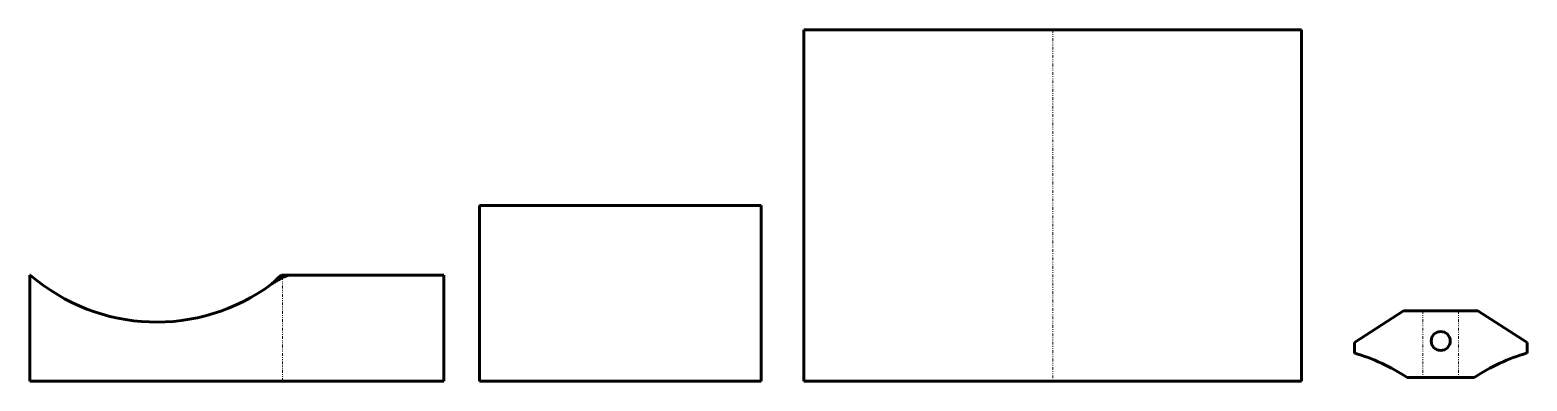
# Model space of a CAD drawing. Header units: millimetres. Extents: x 0 to 2128, y 0 to 500.
import ezdxf

# ---------------------------------------------------------------- set-up
doc = ezdxf.new("R2010")
doc.units = ezdxf.units.MM
doc.linetypes.add('K5LT_BASIC', pattern=[0])
doc.linetypes.add('K5LT_CHAIN_LINE_WITH_2_POINTS', pattern=[12, 4, -2, 1, -2, 1, -2])

msp = doc.modelspace()

# ---------------------------------------------------------------- linework, layer by layer
at = {"color": 150, "linetype": 'K5LT_BASIC', "lineweight": 60, "true_color": 0x0080ff}
for p, q in [((1100, 500), (1100, 0)), ((1807.3, 500), (1100, 500)), ((1807.3, 500), (1807.3, 0)), ((1039, 250), (639, 250)), ((639, 250), (639, 0)), ((1039, 0), (1039, 250)), ((0, 151), (0.5, 151)), ((0, 0), (0, 151)), ((357.5, 151), (369.4, 151)), ((369.4, 151), (374.2, 151)), ((374.2, 151), (588.2, 151)), ((588.2, 0), (588.2, 151)), ((1882.3, 55), (1952.3, 100)), ((1969.3, 100), (1952.3, 100)), ((1990, 100), (1969.3, 100)), ((2020, 100), (1990, 100)), ((2040.7, 100), (2020, 100)), ((2057.7, 100), (2040.7, 100)), ((2057.7, 100), (2127.7, 55)), ((1882.3, 55), (1882.3, 40)), ((2127.7, 55), (2127.7, 40)), ((344, 0), (374.2, 0)), ((374.2, 0), (588.2, 0)), ((1807.3, 0), (1100, 0)), ((1969.3, 5), (1957.3, 5)), ((1990, 5), (1969.3, 5)), ((2020, 5), (1990, 5)), ((2040.7, 5), (2020, 5)), ((2052.7, 5), (2040.7, 5)), ((0, 0), (344, 0)), ((639, 0), (1039, 0))]:
    msp.add_line(p, q, dxfattribs=at)
at = {"color": 7, "linetype": 'K5LT_CHAIN_LINE_WITH_2_POINTS', "lineweight": 18}
for p, q in [((1453.7, 500), (1453.7, 0)), ((359.1, 0), (359.1, 147.4)), ((1979.6, 100), (1979.6, 5)), ((2030.4, 100), (2030.4, 5))]:
    msp.add_line(p, q, dxfattribs=at)
at = {"color": 150, "linetype": 'K5LT_BASIC', "lineweight": 60, "true_color": 0x0080ff}
msp.add_circle((2005, 57.1), 13.5, dxfattribs=at)
for centre, start, end in [((180, 358), 229.0668, 306.7654), ((1805.2, -222.9), 56.2965, 73.6698), ((2204.8, -222.9), 106.3302, 123.7035)]:
    msp.add_arc(centre, 274, start, end, dxfattribs=at)
for points, knots in [([(357.5, 151), (357.1, 150.7), (356.3, 150), (354.5, 148.4), (352.1, 146.3), (349.3, 143.6), (346.6, 141), (344.9, 139.3), (344, 138.5)], [0, 0, 0, 0, 0.688477, 1.376955, 3.157426, 4.840398, 6.420199, 8, 8, 8, 8]), ([(344, 138.5), (344.8, 139), (346.3, 140), (348.7, 141.4), (351, 142.9), (353.6, 144.5), (356.6, 146.2), (359.6, 147.7), (362.3, 148.9), (364.6, 149.8), (366.6, 150.4), (368.2, 150.8), (369, 150.9), (369.4, 151)], [0, 0, 0, 0, 1.37325, 2.7465, 4.11975, 5.492999, 7.355371, 9.217743, 10.425371, 11.633, 12.8165, 13.40825, 14, 14, 14, 14])]:
    msp.add_open_spline(points, degree=3, knots=knots, dxfattribs=at)

doc.saveas('drawing.dxf')
